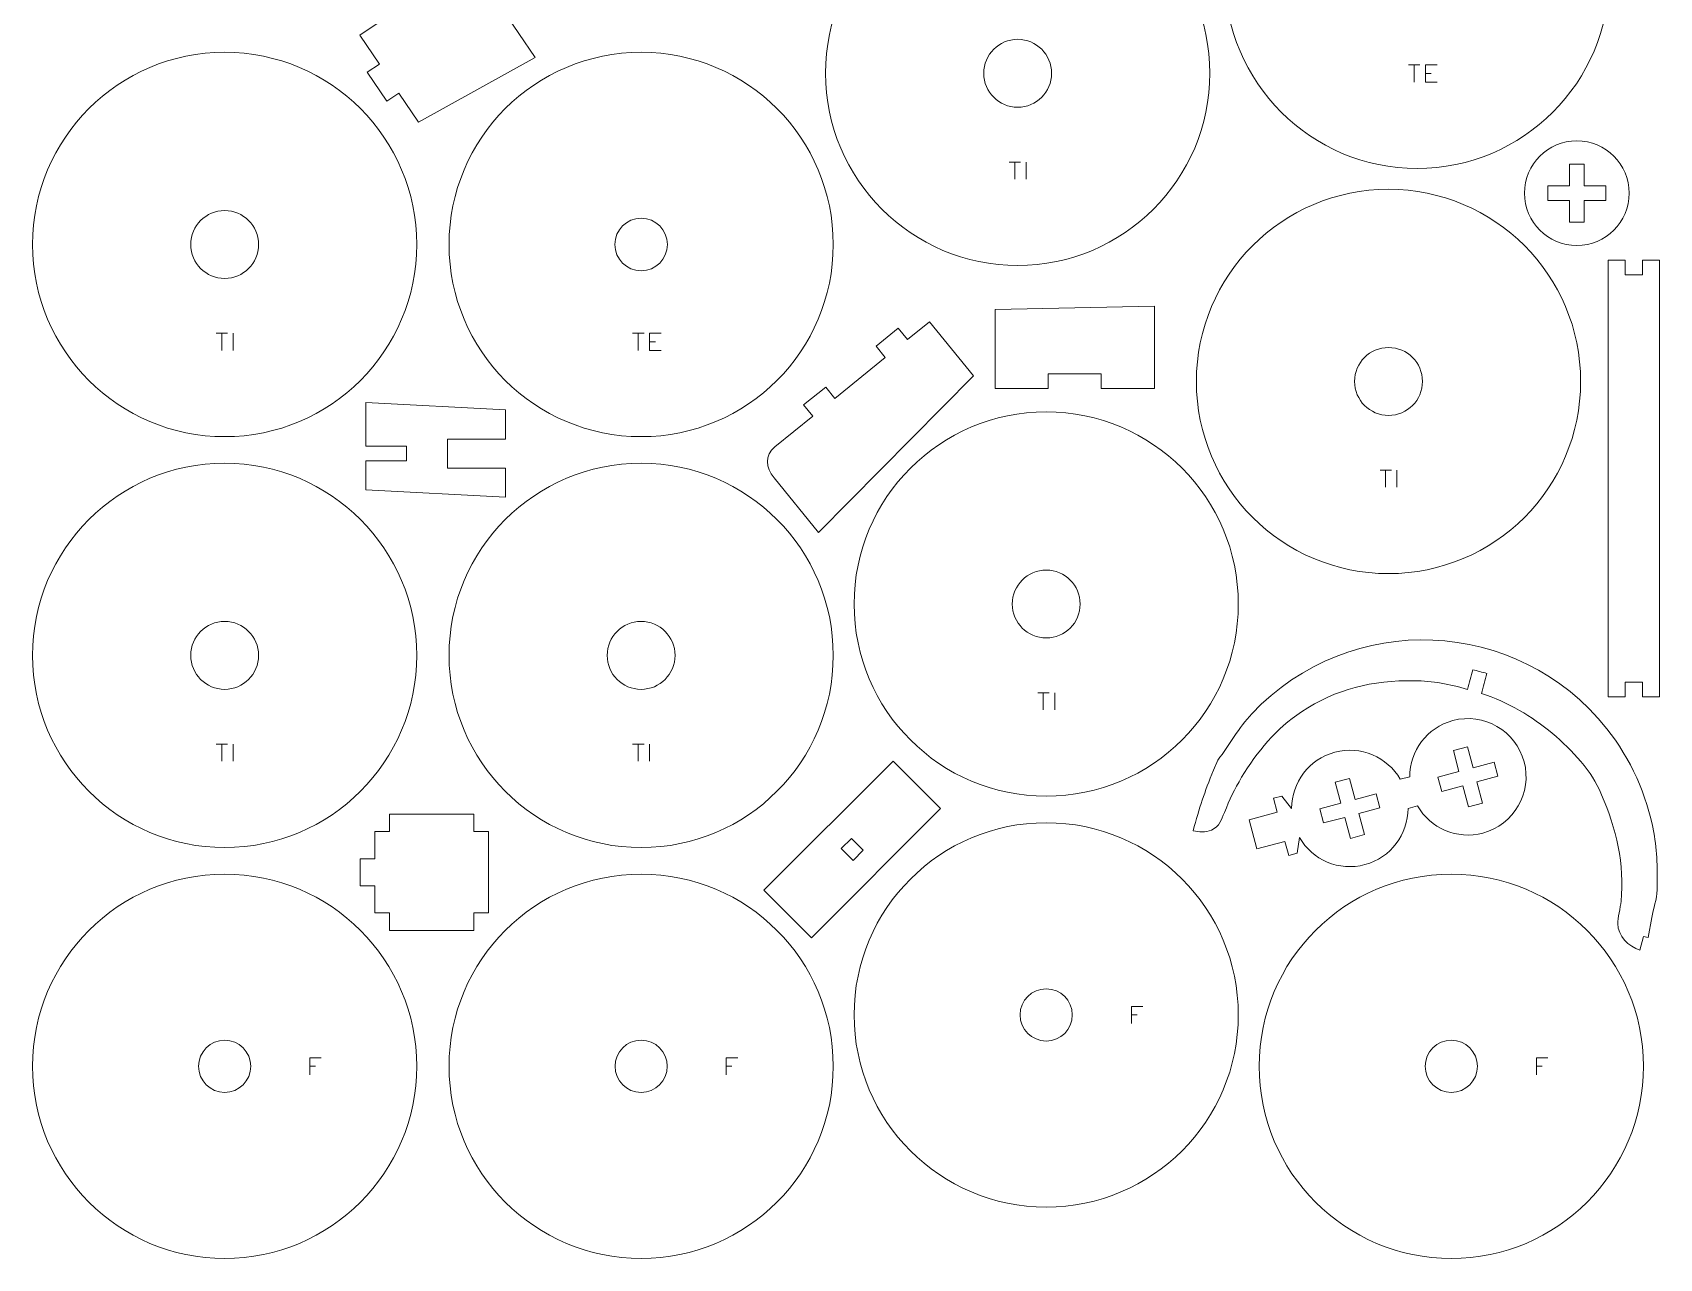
# Model space of a CAD drawing. Header units: centimetres. Extents: x -89 to 134, y -61 to -11.
# Drawn here: x 66.54 to 95.06, y -61.17 to -39.69 of the extents above; entities that cross this region are included whole.
import ezdxf

# ---------------------------------------------------------------- set-up
doc = ezdxf.new("R2010")
doc.units = ezdxf.units.CM
doc.header["$MEASUREMENT"] = 0
doc.layers.add('Camada 1', color=7, linetype='Continuous')

msp = doc.modelspace()

# ---------------------------------------------------------------- linework, layer by layer
at = {"layer": 'Camada 1', "color": 250, "lineweight": 20}
for points in [[(90.81139, -35.33784), (92.67108, -35.33784), (94.17865, -36.8454), (94.17865, -38.7051), (94.17865, -38.7051), (94.17865, -40.56479), (92.67108, -42.07236), (90.81139, -42.07236), (90.81139, -42.07236), (88.9517, -42.07236), (87.44413, -40.56479), (87.44413, -38.7051), (87.44413, -38.7051), (87.44413, -36.8454), (88.9517, -35.33784), (90.81139, -35.33784)], [(83.81139, -37.03784), (85.67108, -37.03784), (87.17865, -38.5454), (87.17865, -40.4051), (87.17865, -40.4051), (87.17865, -42.26479), (85.67108, -43.77236), (83.81139, -43.77236), (83.81139, -43.77236), (81.9517, -43.77236), (80.44413, -42.26479), (80.44413, -40.4051), (80.44413, -40.4051), (80.44413, -38.5454), (81.9517, -37.03784), (83.81139, -37.03784)], [(83.81139, -39.8101), (84.14, -39.8101), (84.40639, -40.07649), (84.40639, -40.4051), (84.40639, -40.4051), (84.40639, -40.73371), (84.14, -41.0001), (83.81139, -41.0001), (83.81139, -41.0001), (83.48278, -41.0001), (83.21639, -40.73371), (83.21639, -40.4051), (83.21639, -40.4051), (83.21639, -40.07649), (83.48278, -39.8101), (83.81139, -39.8101)], [(69.91139, -40.03784), (71.77108, -40.03784), (73.27865, -41.5454), (73.27865, -43.4051), (73.27865, -43.4051), (73.27865, -45.26479), (71.77108, -46.77236), (69.91139, -46.77236), (69.91139, -46.77236), (68.0517, -46.77236), (66.54413, -45.26479), (66.54413, -43.4051), (66.54413, -43.4051), (66.54413, -41.5454), (68.0517, -40.03784), (69.91139, -40.03784)], [(77.21139, -40.03784), (79.07108, -40.03784), (80.57865, -41.5454), (80.57865, -43.4051), (80.57865, -43.4051), (80.57865, -45.26479), (79.07108, -46.77236), (77.21139, -46.77236), (77.21139, -46.77236), (75.3517, -46.77236), (73.84413, -45.26479), (73.84413, -43.4051), (73.84413, -43.4051), (73.84413, -41.5454), (75.3517, -40.03784), (77.21139, -40.03784)], [(90.31139, -42.43784), (92.17108, -42.43784), (93.67865, -43.9454), (93.67865, -45.8051), (93.67865, -45.8051), (93.67865, -47.66479), (92.17108, -49.17236), (90.31139, -49.17236), (90.31139, -49.17236), (88.4517, -49.17236), (86.94413, -47.66479), (86.94413, -45.8051), (86.94413, -45.8051), (86.94413, -43.9454), (88.4517, -42.43784), (90.31139, -42.43784)], [(69.91139, -42.8101), (70.24, -42.8101), (70.50639, -43.07649), (70.50639, -43.4051), (70.50639, -43.4051), (70.50639, -43.73371), (70.24, -44.0001), (69.91139, -44.0001), (69.91139, -44.0001), (69.58278, -44.0001), (69.31639, -43.73371), (69.31639, -43.4051), (69.31639, -43.4051), (69.31639, -43.07649), (69.58278, -42.8101), (69.91139, -42.8101)], [(77.21139, -42.9451), (77.46544, -42.9451), (77.67139, -43.15105), (77.67139, -43.4051), (77.67139, -43.4051), (77.67139, -43.65915), (77.46544, -43.8651), (77.21139, -43.8651), (77.21139, -43.8651), (76.95734, -43.8651), (76.75139, -43.65915), (76.75139, -43.4051), (76.75139, -43.4051), (76.75139, -43.15105), (76.95734, -42.9451), (77.21139, -42.9451)], [(90.31139, -45.2101), (90.64, -45.2101), (90.90639, -45.47649), (90.90639, -45.8051), (90.90639, -45.8051), (90.90639, -46.13371), (90.64, -46.4001), (90.31139, -46.4001), (90.31139, -46.4001), (89.98278, -46.4001), (89.71639, -46.13371), (89.71639, -45.8051), (89.71639, -45.8051), (89.71639, -45.47649), (89.98278, -45.2101), (90.31139, -45.2101)], [(84.31139, -46.33784), (86.17108, -46.33784), (87.67865, -47.8454), (87.67865, -49.7051), (87.67865, -49.7051), (87.67865, -51.56479), (86.17108, -53.07236), (84.31139, -53.07236), (84.31139, -53.07236), (82.4517, -53.07236), (80.94413, -51.56479), (80.94413, -49.7051), (80.94413, -49.7051), (80.94413, -47.8454), (82.4517, -46.33784), (84.31139, -46.33784)], [(69.91139, -47.23784), (71.77108, -47.23784), (73.27865, -48.7454), (73.27865, -50.6051), (73.27865, -50.6051), (73.27865, -52.46479), (71.77108, -53.97236), (69.91139, -53.97236), (69.91139, -53.97236), (68.0517, -53.97236), (66.54413, -52.46479), (66.54413, -50.6051), (66.54413, -50.6051), (66.54413, -48.7454), (68.0517, -47.23784), (69.91139, -47.23784)], [(77.21139, -47.23784), (79.07108, -47.23784), (80.57865, -48.7454), (80.57865, -50.6051), (80.57865, -50.6051), (80.57865, -52.46479), (79.07108, -53.97236), (77.21139, -53.97236), (77.21139, -53.97236), (75.3517, -53.97236), (73.84413, -52.46479), (73.84413, -50.6051), (73.84413, -50.6051), (73.84413, -48.7454), (75.3517, -47.23784), (77.21139, -47.23784)], [(84.31139, -49.1101), (84.64, -49.1101), (84.90639, -49.37649), (84.90639, -49.7051), (84.90639, -49.7051), (84.90639, -50.03371), (84.64, -50.3001), (84.31139, -50.3001), (84.31139, -50.3001), (83.98278, -50.3001), (83.71639, -50.03371), (83.71639, -49.7051), (83.71639, -49.7051), (83.71639, -49.37649), (83.98278, -49.1101), (84.31139, -49.1101)], [(69.91139, -50.0101), (70.24, -50.0101), (70.50639, -50.27649), (70.50639, -50.6051), (70.50639, -50.6051), (70.50639, -50.93371), (70.24, -51.2001), (69.91139, -51.2001), (69.91139, -51.2001), (69.58278, -51.2001), (69.31639, -50.93371), (69.31639, -50.6051), (69.31639, -50.6051), (69.31639, -50.27649), (69.58278, -50.0101), (69.91139, -50.0101)], [(77.21139, -50.0101), (77.54, -50.0101), (77.80639, -50.27649), (77.80639, -50.6051), (77.80639, -50.6051), (77.80639, -50.93371), (77.54, -51.2001), (77.21139, -51.2001), (77.21139, -51.2001), (76.88278, -51.2001), (76.61639, -50.93371), (76.61639, -50.6051), (76.61639, -50.6051), (76.61639, -50.27649), (76.88278, -50.0101), (77.21139, -50.0101)], [(84.31139, -53.53784), (86.17108, -53.53784), (87.67865, -55.04541), (87.67865, -56.9051), (87.67865, -56.9051), (87.67865, -58.76479), (86.17108, -60.27236), (84.31139, -60.27236), (84.31139, -60.27236), (82.4517, -60.27236), (80.94413, -58.76479), (80.94413, -56.9051), (80.94413, -56.9051), (80.94413, -55.04541), (82.4517, -53.53784), (84.31139, -53.53784)], [(69.91139, -54.43784), (71.77108, -54.43784), (73.27865, -55.94541), (73.27865, -57.8051), (73.27865, -57.8051), (73.27865, -59.66479), (71.77108, -61.17236), (69.91139, -61.17236), (69.91139, -61.17236), (68.0517, -61.17236), (66.54413, -59.66479), (66.54413, -57.8051), (66.54413, -57.8051), (66.54413, -55.94541), (68.0517, -54.43784), (69.91139, -54.43784)], [(77.21139, -54.43784), (79.07108, -54.43784), (80.57865, -55.94541), (80.57865, -57.8051), (80.57865, -57.8051), (80.57865, -59.66479), (79.07108, -61.17236), (77.21139, -61.17236), (77.21139, -61.17236), (75.3517, -61.17236), (73.84413, -59.66479), (73.84413, -57.8051), (73.84413, -57.8051), (73.84413, -55.94541), (75.3517, -54.43784), (77.21139, -54.43784)], [(91.41139, -54.43784), (93.27108, -54.43784), (94.77865, -55.94541), (94.77865, -57.8051), (94.77865, -57.8051), (94.77865, -59.66479), (93.27108, -61.17236), (91.41139, -61.17236), (91.41139, -61.17236), (89.5517, -61.17236), (88.04413, -59.66479), (88.04413, -57.8051), (88.04413, -57.8051), (88.04413, -55.94541), (89.5517, -54.43784), (91.41139, -54.43784)], [(84.31139, -56.44752), (84.56411, -56.44752), (84.76897, -56.65238), (84.76897, -56.9051), (84.76897, -56.9051), (84.76897, -57.15782), (84.56411, -57.36268), (84.31139, -57.36268), (84.31139, -57.36268), (84.05867, -57.36268), (83.85381, -57.15782), (83.85381, -56.9051), (83.85381, -56.9051), (83.85381, -56.65238), (84.05867, -56.44752), (84.31139, -56.44752)], [(69.91139, -57.34752), (70.16411, -57.34752), (70.36897, -57.55238), (70.36897, -57.8051), (70.36897, -57.8051), (70.36897, -58.05782), (70.16411, -58.26268), (69.91139, -58.26268), (69.91139, -58.26268), (69.65867, -58.26268), (69.45381, -58.05782), (69.45381, -57.8051), (69.45381, -57.8051), (69.45381, -57.55238), (69.65867, -57.34752), (69.91139, -57.34752)], [(77.21139, -57.34752), (77.46411, -57.34752), (77.66897, -57.55238), (77.66897, -57.8051), (77.66897, -57.8051), (77.66897, -58.05782), (77.46411, -58.26268), (77.21139, -58.26268), (77.21139, -58.26268), (76.95867, -58.26268), (76.75381, -58.05782), (76.75381, -57.8051), (76.75381, -57.8051), (76.75381, -57.55238), (76.95867, -57.34752), (77.21139, -57.34752)], [(91.41139, -57.34752), (91.66411, -57.34752), (91.86897, -57.55238), (91.86897, -57.8051), (91.86897, -57.8051), (91.86897, -58.05782), (91.66411, -58.26268), (91.41139, -58.26268), (91.41139, -58.26268), (91.15867, -58.26268), (90.95381, -58.05782), (90.95381, -57.8051), (90.95381, -57.8051), (90.95381, -57.55238), (91.15867, -57.34752), (91.41139, -57.34752)]]:
    msp.add_open_spline(points, degree=3, knots=[0, 0, 0, 0, 0.2, 0.2, 0.2, 0.2, 0.4, 0.4, 0.4, 0.4, 0.6, 0.6, 0.6, 0.6, 1, 1, 1, 1], dxfattribs=at)
at = {"layer": 'Camada 1', "lineweight": 9}
for points, knots in [([(72.96525, -40.75197), (72.96525, -40.75197), (73.3073, -41.2591), (73.3073, -41.2591), (73.3073, -41.2591), (73.3073, -41.2591), (75.3531, -40.13016), (75.3531, -40.13016), (75.3531, -40.13016), (75.3531, -40.13016), (74.49771, -38.86184), (74.49771, -38.86184), (74.49771, -38.86184), (74.49771, -38.86184), (74.04612, -38.93357), (74.04612, -38.93357), (74.04612, -38.93357), (74.04612, -38.93357), (74.13031, -39.46374), (74.13031, -39.46374), (74.13031, -39.46374), (74.13031, -39.46374), (73.87849, -39.50372), (73.87849, -39.50372), (73.87849, -39.50372), (73.87849, -39.50372), (73.79431, -38.97356), (73.79431, -38.97356), (73.79431, -38.97356), (73.79431, -38.97356), (73.454, -39.02761), (73.454, -39.02761), (73.454, -39.02761), (73.454, -39.02761), (73.42872, -38.96334), (73.42872, -38.96334), (73.42872, -38.96334), (73.42872, -38.96334), (72.28116, -39.7377), (72.28116, -39.7377), (72.28116, -39.7377), (72.28116, -39.7377), (72.62321, -40.24484), (72.62321, -40.24484), (72.62321, -40.24484), (72.62321, -40.24484), (72.41183, -40.38741), (72.41183, -40.38741), (72.41183, -40.38741), (72.41183, -40.38741), (72.75387, -40.89455), (72.75387, -40.89455), (72.75387, -40.89455), (72.75387, -40.89455), (72.96525, -40.75197), (72.96525, -40.75197)], [0, 0, 0, 0, 0.06666667, 0.06666667, 0.06666667, 0.06666667, 0.13333333, 0.13333333, 0.13333333, 0.13333333, 0.2, 0.2, 0.2, 0.2, 0.26666667, 0.26666667, 0.26666667, 0.26666667, 0.33333333, 0.33333333, 0.33333333, 0.33333333, 0.4, 0.4, 0.4, 0.4, 0.46666667, 0.46666667, 0.46666667, 0.46666667, 0.53333333, 0.53333333, 0.53333333, 0.53333333, 0.6, 0.6, 0.6, 0.6, 0.66666667, 0.66666667, 0.66666667, 0.66666667, 0.73333333, 0.73333333, 0.73333333, 0.73333333, 0.8, 0.8, 0.8, 0.8, 0.86666667, 0.86666667, 0.86666667, 0.86666667, 1, 1, 1, 1]), ([(93.61139, -41.58721), (94.11833, -41.58721), (94.52928, -41.99816), (94.52928, -42.5051), (94.52928, -42.5051), (94.52928, -43.01204), (94.11833, -43.42299), (93.61139, -43.42299), (93.61139, -43.42299), (93.10445, -43.42299), (92.6935, -43.01204), (92.6935, -42.5051), (92.6935, -42.5051), (92.6935, -41.99816), (93.10445, -41.58721), (93.61139, -41.58721)], [0, 0, 0, 0, 0.2, 0.2, 0.2, 0.2, 0.4, 0.4, 0.4, 0.4, 0.6, 0.6, 0.6, 0.6, 1, 1, 1, 1]), ([(94.12133, -42.37761), (94.12133, -42.37761), (94.12133, -42.63258), (94.12133, -42.63258), (94.12133, -42.63258), (94.12133, -42.63258), (93.73888, -42.63258), (93.73888, -42.63258), (93.73888, -42.63258), (93.73888, -42.63258), (93.73888, -43.01503), (93.73888, -43.01503), (93.73888, -43.01503), (93.73888, -43.01503), (93.48391, -43.01503), (93.48391, -43.01503), (93.48391, -43.01503), (93.48391, -43.01503), (93.48391, -42.63258), (93.48391, -42.63258), (93.48391, -42.63258), (93.48391, -42.63258), (93.10146, -42.63258), (93.10146, -42.63258), (93.10146, -42.63258), (93.10146, -42.63258), (93.10146, -42.37761), (93.10146, -42.37761), (93.10146, -42.37761), (93.10146, -42.37761), (93.48391, -42.37761), (93.48391, -42.37761), (93.48391, -42.37761), (93.48391, -42.37761), (93.48391, -41.99516), (93.48391, -41.99516), (93.48391, -41.99516), (93.48391, -41.99516), (93.73888, -41.99516), (93.73888, -41.99516), (93.73888, -41.99516), (93.73888, -41.99516), (93.73888, -42.37761), (93.73888, -42.37761), (93.73888, -42.37761), (93.73888, -42.37761), (94.12133, -42.37761), (94.12133, -42.37761)], [0, 0, 0, 0, 0.07692308, 0.07692308, 0.07692308, 0.07692308, 0.15384615, 0.15384615, 0.15384615, 0.15384615, 0.23076923, 0.23076923, 0.23076923, 0.23076923, 0.30769231, 0.30769231, 0.30769231, 0.30769231, 0.38461538, 0.38461538, 0.38461538, 0.38461538, 0.46153846, 0.46153846, 0.46153846, 0.46153846, 0.53846154, 0.53846154, 0.53846154, 0.53846154, 0.61538462, 0.61538462, 0.61538462, 0.61538462, 0.69230769, 0.69230769, 0.69230769, 0.69230769, 0.76923077, 0.76923077, 0.76923077, 0.76923077, 0.84615385, 0.84615385, 0.84615385, 0.84615385, 1, 1, 1, 1]), ([(94.16256, -43.68056), (94.16256, -43.68056), (94.46178, -43.68056), (94.46178, -43.68056), (94.46178, -43.68056), (94.46178, -43.68056), (94.46178, -43.93553), (94.46178, -43.93553), (94.46178, -43.93553), (94.46178, -43.93553), (94.761, -43.93553), (94.761, -43.93553), (94.761, -43.93553), (94.761, -43.93553), (94.761, -43.68056), (94.761, -43.68056), (94.761, -43.68056), (94.761, -43.68056), (95.06022, -43.68056), (95.06022, -43.68056), (95.06022, -43.68056), (95.06022, -43.68056), (95.06022, -51.32963), (95.06022, -51.32963), (95.06022, -51.32963), (95.06022, -51.32963), (94.761, -51.32963), (94.761, -51.32963), (94.761, -51.32963), (94.761, -51.32963), (94.761, -51.07465), (94.761, -51.07465), (94.761, -51.07465), (94.761, -51.07465), (94.46178, -51.07465), (94.46178, -51.07465), (94.46178, -51.07465), (94.46178, -51.07465), (94.46178, -51.32963), (94.46178, -51.32963), (94.46178, -51.32963), (94.46178, -51.32963), (94.16256, -51.32963), (94.16256, -51.32963), (94.16256, -51.32963), (94.16256, -51.32963), (94.16256, -43.68056), (94.16256, -43.68056)], [0, 0, 0, 0, 0.07692308, 0.07692308, 0.07692308, 0.07692308, 0.15384615, 0.15384615, 0.15384615, 0.15384615, 0.23076923, 0.23076923, 0.23076923, 0.23076923, 0.30769231, 0.30769231, 0.30769231, 0.30769231, 0.38461538, 0.38461538, 0.38461538, 0.38461538, 0.46153846, 0.46153846, 0.46153846, 0.46153846, 0.53846154, 0.53846154, 0.53846154, 0.53846154, 0.61538462, 0.61538462, 0.61538462, 0.61538462, 0.69230769, 0.69230769, 0.69230769, 0.69230769, 0.76923077, 0.76923077, 0.76923077, 0.76923077, 0.84615385, 0.84615385, 0.84615385, 0.84615385, 1, 1, 1, 1]), ([(86.20841, -45.92681), (86.20841, -45.92681), (86.20841, -44.48338), (86.20841, -44.48338), (86.20841, -44.48338), (86.20841, -44.48338), (83.41438, -44.543), (83.41438, -44.543), (83.41438, -44.543), (83.41438, -44.543), (83.41438, -45.92681), (83.41438, -45.92681), (83.41438, -45.92681), (83.41438, -45.92681), (84.34572, -45.92681), (84.34572, -45.92681), (84.34572, -45.92681), (84.34572, -45.92681), (84.34572, -45.67186), (84.34572, -45.67186), (84.34572, -45.67186), (84.34572, -45.67186), (85.27707, -45.67186), (85.27707, -45.67186), (85.27707, -45.67186), (85.27707, -45.67186), (85.27707, -45.92681), (85.27707, -45.92681), (85.27707, -45.92681), (85.27707, -45.92681), (86.20841, -45.92681), (86.20841, -45.92681)], [0, 0, 0, 0, 0.11111111, 0.11111111, 0.11111111, 0.11111111, 0.22222222, 0.22222222, 0.22222222, 0.22222222, 0.33333333, 0.33333333, 0.33333333, 0.33333333, 0.44444444, 0.44444444, 0.44444444, 0.44444444, 0.55555556, 0.55555556, 0.55555556, 0.55555556, 0.66666667, 0.66666667, 0.66666667, 0.66666667, 0.77777778, 0.77777778, 0.77777778, 0.77777778, 1, 1, 1, 1]), ([(81.49096, -45.38484), (81.49096, -45.38484), (80.60668, -46.10094), (80.60668, -46.10094), (80.60668, -46.10094), (80.60668, -46.10094), (80.44622, -45.90278), (80.44622, -45.90278), (80.44622, -45.90278), (80.44622, -45.90278), (80.05899, -46.21637), (80.05899, -46.21637), (80.05899, -46.21637), (80.05899, -46.21637), (80.21945, -46.4145), (80.21945, -46.4145), (80.21945, -46.4145), (80.21945, -46.4145), (79.55481, -46.95273), (79.55481, -46.95273), (79.55481, -46.95273), (79.37149, -47.10119), (79.39332, -47.30902), (79.54343, -47.4944), (79.54343, -47.4944), (79.54343, -47.4944), (80.31782, -48.45066), (80.31782, -48.45066), (80.31782, -48.45066), (80.31782, -48.45066), (83.03582, -45.70903), (83.03582, -45.70903), (83.03582, -45.70903), (83.03582, -45.70903), (82.2654, -44.75768), (82.2654, -44.75768), (82.2654, -44.75768), (82.2654, -44.75768), (81.87819, -45.07127), (81.87819, -45.07127), (81.87819, -45.07127), (81.87819, -45.07127), (81.71772, -44.87312), (81.71772, -44.87312), (81.71772, -44.87312), (81.71772, -44.87312), (81.33049, -45.18669), (81.33049, -45.18669), (81.33049, -45.18669), (81.33049, -45.18669), (81.49096, -45.38484), (81.49096, -45.38484)], [0, 0, 0, 0, 0.07142857, 0.07142857, 0.07142857, 0.07142857, 0.14285714, 0.14285714, 0.14285714, 0.14285714, 0.21428571, 0.21428571, 0.21428571, 0.21428571, 0.28571429, 0.28571429, 0.28571429, 0.28571429, 0.35714286, 0.35714286, 0.35714286, 0.35714286, 0.42857143, 0.42857143, 0.42857143, 0.42857143, 0.5, 0.5, 0.5, 0.5, 0.57142857, 0.57142857, 0.57142857, 0.57142857, 0.64285714, 0.64285714, 0.64285714, 0.64285714, 0.71428571, 0.71428571, 0.71428571, 0.71428571, 0.78571429, 0.78571429, 0.78571429, 0.78571429, 0.85714286, 0.85714286, 0.85714286, 0.85714286, 1, 1, 1, 1]), ([(73.81536, -47.32381), (73.81536, -47.32381), (73.81536, -46.81387), (73.81536, -46.81387), (73.81536, -46.81387), (73.81536, -46.81387), (74.83524, -46.81387), (74.83524, -46.81387), (74.83524, -46.81387), (74.83524, -46.81387), (74.83524, -46.30393), (74.83524, -46.30393), (74.83524, -46.30393), (74.83524, -46.30393), (72.38754, -46.17645), (72.38754, -46.17645), (72.38754, -46.17645), (72.38754, -46.17645), (72.38754, -46.94135), (72.38754, -46.94135), (72.38754, -46.94135), (72.38754, -46.94135), (73.10145, -46.94135), (73.10145, -46.94135), (73.10145, -46.94135), (73.10145, -46.94135), (73.10145, -47.19633), (73.10145, -47.19633), (73.10145, -47.19633), (73.10145, -47.19633), (72.38754, -47.19633), (72.38754, -47.19633), (72.38754, -47.19633), (72.38754, -47.19633), (72.38754, -47.70626), (72.38754, -47.70626), (72.38754, -47.70626), (72.38754, -47.70626), (74.83524, -47.83375), (74.83524, -47.83375), (74.83524, -47.83375), (74.83524, -47.83375), (74.83524, -47.32381), (74.83524, -47.32381), (74.83524, -47.32381), (74.83524, -47.32381), (73.81536, -47.32381), (73.81536, -47.32381)], [0, 0, 0, 0, 0.07692308, 0.07692308, 0.07692308, 0.07692308, 0.15384615, 0.15384615, 0.15384615, 0.15384615, 0.23076923, 0.23076923, 0.23076923, 0.23076923, 0.30769231, 0.30769231, 0.30769231, 0.30769231, 0.38461538, 0.38461538, 0.38461538, 0.38461538, 0.46153846, 0.46153846, 0.46153846, 0.46153846, 0.53846154, 0.53846154, 0.53846154, 0.53846154, 0.61538462, 0.61538462, 0.61538462, 0.61538462, 0.69230769, 0.69230769, 0.69230769, 0.69230769, 0.76923077, 0.76923077, 0.76923077, 0.76923077, 0.84615385, 0.84615385, 0.84615385, 0.84615385, 1, 1, 1, 1]), ([(94.85974, -55.55127), (94.85974, -55.55127), (94.78232, -55.53052), (94.78232, -55.53052), (94.78232, -55.53052), (94.78232, -55.53052), (94.71794, -55.77082), (94.71794, -55.77082), (94.71794, -55.77082), (94.5175, -55.69985), (94.33296, -55.52958), (94.32948, -55.30464), (94.32948, -55.30464), (94.32802, -55.21068), (94.37697, -55.02543), (94.38812, -54.91229), (94.38812, -54.91229), (94.45106, -54.2736), (94.30232, -53.6306), (94.04555, -53.04772), (94.04555, -53.04772), (93.94254, -52.81392), (93.85074, -52.65876), (93.68146, -52.46262), (93.68146, -52.46262), (93.37953, -52.11282), (93.00771, -51.79786), (92.6059, -51.56997), (92.6059, -51.56997), (92.39498, -51.45033), (92.17238, -51.34227), (91.94004, -51.27335), (91.94004, -51.27335), (91.97148, -51.156), (92.00291, -51.03867), (92.03435, -50.92133), (92.03435, -50.92133), (91.95225, -50.89933), (91.87016, -50.87734), (91.78807, -50.85534), (91.78807, -50.85534), (91.75726, -50.97031), (91.72646, -51.08529), (91.69566, -51.20025), (91.69566, -51.20025), (91.38222, -51.10653), (91.08961, -51.05478), (90.7585, -51.04956), (90.7585, -51.04956), (90.02988, -51.03807), (89.39329, -51.19), (88.78392, -51.59504), (88.78392, -51.59504), (88.34457, -51.88707), (88.00653, -52.29194), (87.73624, -52.74002), (87.73624, -52.74002), (87.60864, -52.95158), (87.5295, -53.13448), (87.4336, -53.35675), (87.4336, -53.35675), (87.37807, -53.48541), (87.35899, -53.59924), (87.20588, -53.66602), (87.20588, -53.66602), (87.10607, -53.70958), (86.98983, -53.7007), (86.88638, -53.67712), (86.88638, -53.67712), (87.0009, -53.27153), (87.08099, -53.00607), (87.24292, -52.61775), (87.24292, -52.61775), (87.24292, -52.61775), (87.3205, -52.44265), (87.3205, -52.44265), (87.3205, -52.44265), (87.51848, -52.1707), (87.68614, -51.87341), (87.91645, -51.62826), (87.91645, -51.62826), (89.6332, -49.80084), (92.57943, -49.92506), (94.13696, -51.88964), (94.13696, -51.88964), (94.5566, -52.41897), (94.83989, -53.04479), (94.96069, -53.70939), (94.96069, -53.70939), (95.02067, -54.03942), (95.02608, -54.37873), (95.01817, -54.71408), (95.01817, -54.71408), (95.01429, -54.87901), (94.95604, -55.03816), (94.92562, -55.2003), (94.92562, -55.2003), (94.92562, -55.2003), (94.85974, -55.55127), (94.85974, -55.55127)], [0, 0, 0, 0, 0.03846154, 0.03846154, 0.03846154, 0.03846154, 0.07692308, 0.07692308, 0.07692308, 0.07692308, 0.11538462, 0.11538462, 0.11538462, 0.11538462, 0.15384615, 0.15384615, 0.15384615, 0.15384615, 0.19230769, 0.19230769, 0.19230769, 0.19230769, 0.23076923, 0.23076923, 0.23076923, 0.23076923, 0.26923077, 0.26923077, 0.26923077, 0.26923077, 0.30769231, 0.30769231, 0.30769231, 0.30769231, 0.34615385, 0.34615385, 0.34615385, 0.34615385, 0.38461538, 0.38461538, 0.38461538, 0.38461538, 0.42307692, 0.42307692, 0.42307692, 0.42307692, 0.46153846, 0.46153846, 0.46153846, 0.46153846, 0.5, 0.5, 0.5, 0.5, 0.53846154, 0.53846154, 0.53846154, 0.53846154, 0.57692308, 0.57692308, 0.57692308, 0.57692308, 0.61538462, 0.61538462, 0.61538462, 0.61538462, 0.65384615, 0.65384615, 0.65384615, 0.65384615, 0.69230769, 0.69230769, 0.69230769, 0.69230769, 0.73076923, 0.73076923, 0.73076923, 0.73076923, 0.76923077, 0.76923077, 0.76923077, 0.76923077, 0.80769231, 0.80769231, 0.80769231, 0.80769231, 0.84615385, 0.84615385, 0.84615385, 0.84615385, 0.88461538, 0.88461538, 0.88461538, 0.88461538, 0.92307692, 0.92307692, 0.92307692, 0.92307692, 1, 1, 1, 1]), ([(88.75042, -53.79692), (88.75042, -53.79692), (88.70982, -54.07147), (88.70982, -54.07147), (88.70982, -54.07147), (88.70982, -54.07147), (88.56206, -54.11107), (88.56206, -54.11107), (88.56206, -54.11107), (88.56206, -54.11107), (88.49607, -53.8648), (88.49607, -53.8648), (88.49607, -53.8648), (88.49607, -53.8648), (88.00351, -53.99678), (88.00351, -53.99678), (88.00351, -53.99678), (88.00351, -53.99678), (87.86688, -53.48683), (87.86688, -53.48683), (87.86688, -53.48683), (87.86688, -53.48683), (88.35943, -53.35485), (88.35943, -53.35485), (88.35943, -53.35485), (88.35943, -53.35485), (88.29344, -53.10857), (88.29344, -53.10857), (88.29344, -53.10857), (88.29344, -53.10857), (88.44121, -53.06898), (88.44121, -53.06898), (88.44121, -53.06898), (88.44121, -53.06898), (88.61364, -53.28646), (88.61364, -53.28646), (88.61364, -53.28646), (88.61347, -52.83601), (88.91394, -52.42369), (89.36973, -52.30156), (89.36973, -52.30156), (89.82561, -52.17941), (90.29209, -52.38634), (90.51711, -52.7767), (90.51711, -52.7767), (90.51711, -52.7767), (90.68239, -52.73242), (90.68239, -52.73242), (90.68239, -52.73242), (90.68209, -52.28184), (90.98261, -51.86939), (91.43848, -51.74724), (91.43848, -51.74724), (91.98255, -51.60146), (92.54179, -51.92434), (92.68758, -52.4684), (92.68758, -52.4684), (92.83336, -53.01247), (92.51048, -53.57171), (91.96641, -53.7175), (91.96641, -53.7175), (91.51053, -53.83965), (91.04406, -53.63271), (90.81903, -53.24236), (90.81903, -53.24236), (90.81903, -53.24236), (90.65375, -53.28665), (90.65375, -53.28665), (90.65375, -53.28665), (90.65405, -53.73721), (90.35354, -54.14966), (89.89766, -54.27182), (89.89766, -54.27182), (89.44188, -54.39394), (88.9755, -54.18711), (88.75042, -53.79692)], [0, 0, 0, 0, 0.05, 0.05, 0.05, 0.05, 0.1, 0.1, 0.1, 0.1, 0.15, 0.15, 0.15, 0.15, 0.2, 0.2, 0.2, 0.2, 0.25, 0.25, 0.25, 0.25, 0.3, 0.3, 0.3, 0.3, 0.35, 0.35, 0.35, 0.35, 0.4, 0.4, 0.4, 0.4, 0.45, 0.45, 0.45, 0.45, 0.5, 0.5, 0.5, 0.5, 0.55, 0.55, 0.55, 0.55, 0.6, 0.6, 0.6, 0.6, 0.65, 0.65, 0.65, 0.65, 0.7, 0.7, 0.7, 0.7, 0.75, 0.75, 0.75, 0.75, 0.8, 0.8, 0.8, 0.8, 0.85, 0.85, 0.85, 0.85, 0.9, 0.9, 0.9, 0.9, 1, 1, 1, 1]), ([(79.36363, -54.71998), (79.36363, -54.71998), (81.62622, -52.45737), (81.62622, -52.45737), (81.62622, -52.45737), (81.62622, -52.45737), (82.45915, -53.29022), (82.45915, -53.29022), (82.45915, -53.29022), (82.45915, -53.29022), (80.19653, -55.55286), (80.19653, -55.55286), (80.19653, -55.55286), (80.19653, -55.55286), (79.36363, -54.71998), (79.36363, -54.71998)], [0, 0, 0, 0, 0.2, 0.2, 0.2, 0.2, 0.4, 0.4, 0.4, 0.4, 0.6, 0.6, 0.6, 0.6, 1, 1, 1, 1]), ([(91.95758, -53.19193), (91.95758, -53.19193), (91.71129, -53.25793), (91.71129, -53.25793), (91.71129, -53.25793), (91.71129, -53.25793), (91.61231, -52.88851), (91.61231, -52.88851), (91.61231, -52.88851), (91.61231, -52.88851), (91.24289, -52.98749), (91.24289, -52.98749), (91.24289, -52.98749), (91.24289, -52.98749), (91.1769, -52.74121), (91.1769, -52.74121), (91.1769, -52.74121), (91.1769, -52.74121), (91.54632, -52.64222), (91.54632, -52.64222), (91.54632, -52.64222), (91.54632, -52.64222), (91.44733, -52.2728), (91.44733, -52.2728), (91.44733, -52.2728), (91.44733, -52.2728), (91.69361, -52.20681), (91.69361, -52.20681), (91.69361, -52.20681), (91.69361, -52.20681), (91.7926, -52.57623), (91.7926, -52.57623), (91.7926, -52.57623), (91.7926, -52.57623), (92.16202, -52.47725), (92.16202, -52.47725), (92.16202, -52.47725), (92.16202, -52.47725), (92.22801, -52.72353), (92.22801, -52.72353), (92.22801, -52.72353), (92.22801, -52.72353), (91.85859, -52.82252), (91.85859, -52.82252), (91.85859, -52.82252), (91.85859, -52.82252), (91.95758, -53.19193), (91.95758, -53.19193)], [0, 0, 0, 0, 0.07692308, 0.07692308, 0.07692308, 0.07692308, 0.15384615, 0.15384615, 0.15384615, 0.15384615, 0.23076923, 0.23076923, 0.23076923, 0.23076923, 0.30769231, 0.30769231, 0.30769231, 0.30769231, 0.38461538, 0.38461538, 0.38461538, 0.38461538, 0.46153846, 0.46153846, 0.46153846, 0.46153846, 0.53846154, 0.53846154, 0.53846154, 0.53846154, 0.61538462, 0.61538462, 0.61538462, 0.61538462, 0.69230769, 0.69230769, 0.69230769, 0.69230769, 0.76923077, 0.76923077, 0.76923077, 0.76923077, 0.84615385, 0.84615385, 0.84615385, 0.84615385, 1, 1, 1, 1]), ([(89.54356, -53.44283), (89.54356, -53.44283), (89.17413, -53.54182), (89.17413, -53.54182), (89.17413, -53.54182), (89.17413, -53.54182), (89.10814, -53.29553), (89.10814, -53.29553), (89.10814, -53.29553), (89.10814, -53.29553), (89.47757, -53.19655), (89.47757, -53.19655), (89.47757, -53.19655), (89.47757, -53.19655), (89.37858, -52.82712), (89.37858, -52.82712), (89.37858, -52.82712), (89.37858, -52.82712), (89.62486, -52.76113), (89.62486, -52.76113), (89.62486, -52.76113), (89.62486, -52.76113), (89.72385, -53.13055), (89.72385, -53.13055), (89.72385, -53.13055), (89.72385, -53.13055), (90.09326, -53.03157), (90.09326, -53.03157), (90.09326, -53.03157), (90.09326, -53.03157), (90.15925, -53.27785), (90.15925, -53.27785), (90.15925, -53.27785), (90.15925, -53.27785), (89.78984, -53.37684), (89.78984, -53.37684), (89.78984, -53.37684), (89.78984, -53.37684), (89.88882, -53.74625), (89.88882, -53.74625), (89.88882, -53.74625), (89.88882, -53.74625), (89.64254, -53.81225), (89.64254, -53.81225), (89.64254, -53.81225), (89.64254, -53.81225), (89.54356, -53.44283), (89.54356, -53.44283)], [0, 0, 0, 0, 0.07692308, 0.07692308, 0.07692308, 0.07692308, 0.15384615, 0.15384615, 0.15384615, 0.15384615, 0.23076923, 0.23076923, 0.23076923, 0.23076923, 0.30769231, 0.30769231, 0.30769231, 0.30769231, 0.38461538, 0.38461538, 0.38461538, 0.38461538, 0.46153846, 0.46153846, 0.46153846, 0.46153846, 0.53846154, 0.53846154, 0.53846154, 0.53846154, 0.61538462, 0.61538462, 0.61538462, 0.61538462, 0.69230769, 0.69230769, 0.69230769, 0.69230769, 0.76923077, 0.76923077, 0.76923077, 0.76923077, 0.84615385, 0.84615385, 0.84615385, 0.84615385, 1, 1, 1, 1]), ([(72.79947, -53.69118), (72.79947, -53.69118), (72.79947, -53.38522), (72.79947, -53.38522), (72.79947, -53.38522), (72.79947, -53.38522), (74.27828, -53.38522), (74.27828, -53.38522), (74.27828, -53.38522), (74.27828, -53.38522), (74.27828, -53.69118), (74.27828, -53.69118), (74.27828, -53.69118), (74.27828, -53.69118), (74.53325, -53.69118), (74.53325, -53.69118), (74.53325, -53.69118), (74.53325, -53.69118), (74.53325, -55.11901), (74.53325, -55.11901), (74.53325, -55.11901), (74.53325, -55.11901), (74.27828, -55.11901), (74.27828, -55.11901), (74.27828, -55.11901), (74.27828, -55.11901), (74.27828, -55.42497), (74.27828, -55.42497), (74.27828, -55.42497), (74.27828, -55.42497), (72.79947, -55.42497), (72.79947, -55.42497), (72.79947, -55.42497), (72.79947, -55.42497), (72.79947, -55.11901), (72.79947, -55.11901), (72.79947, -55.11901), (72.79947, -55.11901), (72.54449, -55.11901), (72.54449, -55.11901), (72.54449, -55.11901), (72.54449, -55.11901), (72.54449, -54.64306), (72.54449, -54.64306), (72.54449, -54.64306), (72.54449, -54.64306), (72.28953, -54.64306), (72.28953, -54.64306), (72.28953, -54.64306), (72.28953, -54.64306), (72.28953, -54.16712), (72.28953, -54.16712), (72.28953, -54.16712), (72.28953, -54.16712), (72.54449, -54.16712), (72.54449, -54.16712), (72.54449, -54.16712), (72.54449, -54.16712), (72.54449, -53.69118), (72.54449, -53.69118), (72.54449, -53.69118), (72.54449, -53.69118), (72.79947, -53.69118), (72.79947, -53.69118)], [0, 0, 0, 0, 0.05882353, 0.05882353, 0.05882353, 0.05882353, 0.11764706, 0.11764706, 0.11764706, 0.11764706, 0.17647059, 0.17647059, 0.17647059, 0.17647059, 0.23529412, 0.23529412, 0.23529412, 0.23529412, 0.29411765, 0.29411765, 0.29411765, 0.29411765, 0.35294118, 0.35294118, 0.35294118, 0.35294118, 0.41176471, 0.41176471, 0.41176471, 0.41176471, 0.47058824, 0.47058824, 0.47058824, 0.47058824, 0.52941176, 0.52941176, 0.52941176, 0.52941176, 0.58823529, 0.58823529, 0.58823529, 0.58823529, 0.64705882, 0.64705882, 0.64705882, 0.64705882, 0.70588235, 0.70588235, 0.70588235, 0.70588235, 0.76470588, 0.76470588, 0.76470588, 0.76470588, 0.82352941, 0.82352941, 0.82352941, 0.82352941, 0.88235294, 0.88235294, 0.88235294, 0.88235294, 1, 1, 1, 1]), ([(80.71715, -53.99113), (80.71715, -53.99113), (80.89743, -53.81084), (80.89743, -53.81084), (80.89743, -53.81084), (80.89743, -53.81084), (81.10565, -54.01907), (81.10565, -54.01907), (81.10565, -54.01907), (81.10565, -54.01907), (80.92536, -54.19936), (80.92536, -54.19936), (80.92536, -54.19936), (80.92536, -54.19936), (80.71715, -53.99113), (80.71715, -53.99113)], [0, 0, 0, 0, 0.2, 0.2, 0.2, 0.2, 0.4, 0.4, 0.4, 0.4, 0.6, 0.6, 0.6, 0.6, 1, 1, 1, 1])]:
    msp.add_open_spline(points, degree=3, knots=knots, dxfattribs=at)
at = {"layer": 'Camada 1', "color": 140, "lineweight": 20}
for points in [[(90.86291, -40.25972), (90.86291, -40.25972), (90.66291, -40.25972), (90.66291, -40.25972)], [(90.75988, -40.25972), (90.75988, -40.25972), (90.75988, -40.55972), (90.75988, -40.55972)], [(90.95988, -40.40972), (90.95988, -40.40972), (91.06048, -40.40972), (91.06048, -40.40972)], [(83.86291, -41.95972), (83.86291, -41.95972), (83.66291, -41.95972), (83.66291, -41.95972)], [(83.75988, -41.95972), (83.75988, -41.95972), (83.75988, -42.25972), (83.75988, -42.25972)], [(83.95988, -41.95972), (83.95988, -41.95972), (83.95988, -42.25972), (83.95988, -42.25972)], [(69.96291, -44.95972), (69.96291, -44.95972), (69.76291, -44.95972), (69.76291, -44.95972)], [(69.85988, -44.95972), (69.85988, -44.95972), (69.85988, -45.25972), (69.85988, -45.25972)], [(70.05988, -44.95972), (70.05988, -44.95972), (70.05988, -45.25972), (70.05988, -45.25972)], [(77.26291, -44.95972), (77.26291, -44.95972), (77.06291, -44.95972), (77.06291, -44.95972)], [(77.15988, -44.95972), (77.15988, -44.95972), (77.15988, -45.25972), (77.15988, -45.25972)], [(77.35988, -45.10972), (77.35988, -45.10972), (77.46048, -45.10972), (77.46048, -45.10972)], [(90.36291, -47.35972), (90.36291, -47.35972), (90.16291, -47.35972), (90.16291, -47.35972)], [(90.25988, -47.35972), (90.25988, -47.35972), (90.25988, -47.65972), (90.25988, -47.65972)], [(90.45988, -47.35972), (90.45988, -47.35972), (90.45988, -47.65972), (90.45988, -47.65972)], [(84.36291, -51.25972), (84.36291, -51.25972), (84.16291, -51.25972), (84.16291, -51.25972)], [(84.25988, -51.25972), (84.25988, -51.25972), (84.25988, -51.55972), (84.25988, -51.55972)], [(84.45988, -51.25972), (84.45988, -51.25972), (84.45988, -51.55972), (84.45988, -51.55972)], [(69.96291, -52.15972), (69.96291, -52.15972), (69.76291, -52.15972), (69.76291, -52.15972)], [(69.85988, -52.15972), (69.85988, -52.15972), (69.85988, -52.45972), (69.85988, -52.45972)], [(70.05988, -52.15972), (70.05988, -52.15972), (70.05988, -52.45972), (70.05988, -52.45972)], [(77.26291, -52.15972), (77.26291, -52.15972), (77.06291, -52.15972), (77.06291, -52.15972)], [(77.15988, -52.15972), (77.15988, -52.15972), (77.15988, -52.45972), (77.15988, -52.45972)], [(77.35988, -52.15972), (77.35988, -52.15972), (77.35988, -52.45972), (77.35988, -52.45972)], [(85.80343, -56.9051), (85.80343, -56.9051), (85.90343, -56.9051), (85.90343, -56.9051)], [(71.40343, -57.8051), (71.40343, -57.8051), (71.50343, -57.8051), (71.50343, -57.8051)], [(78.70343, -57.8051), (78.70343, -57.8051), (78.80343, -57.8051), (78.80343, -57.8051)], [(92.90343, -57.8051), (92.90343, -57.8051), (93.00343, -57.8051), (93.00343, -57.8051)]]:
    msp.add_open_spline(points, degree=3, dxfattribs=at)
for points, knots in [([(91.16191, -40.25972), (91.16191, -40.25972), (90.95988, -40.25972), (90.95988, -40.25972), (90.95988, -40.25972), (90.95988, -40.25972), (90.95988, -40.55972), (90.95988, -40.55972), (90.95988, -40.55972), (90.95988, -40.55972), (91.16191, -40.55972), (91.16191, -40.55972)], [0, 0, 0, 0, 0.25, 0.25, 0.25, 0.25, 0.5, 0.5, 0.5, 0.5, 1, 1, 1, 1]), ([(77.56191, -44.95972), (77.56191, -44.95972), (77.35988, -44.95972), (77.35988, -44.95972), (77.35988, -44.95972), (77.35988, -44.95972), (77.35988, -45.25972), (77.35988, -45.25972), (77.35988, -45.25972), (77.35988, -45.25972), (77.56191, -45.25972), (77.56191, -45.25972)], [0, 0, 0, 0, 0.25, 0.25, 0.25, 0.25, 0.5, 0.5, 0.5, 0.5, 1, 1, 1, 1]), ([(86.00343, -56.7551), (86.00343, -56.7551), (85.80343, -56.7551), (85.80343, -56.7551), (85.80343, -56.7551), (85.80343, -56.7551), (85.80343, -57.0551), (85.80343, -57.0551)], [0, 0, 0, 0, 0.33333333, 0.33333333, 0.33333333, 0.33333333, 1, 1, 1, 1]), ([(71.60343, -57.6551), (71.60343, -57.6551), (71.40343, -57.6551), (71.40343, -57.6551), (71.40343, -57.6551), (71.40343, -57.6551), (71.40343, -57.9551), (71.40343, -57.9551)], [0, 0, 0, 0, 0.33333333, 0.33333333, 0.33333333, 0.33333333, 1, 1, 1, 1]), ([(78.90343, -57.6551), (78.90343, -57.6551), (78.70343, -57.6551), (78.70343, -57.6551), (78.70343, -57.6551), (78.70343, -57.6551), (78.70343, -57.9551), (78.70343, -57.9551)], [0, 0, 0, 0, 0.33333333, 0.33333333, 0.33333333, 0.33333333, 1, 1, 1, 1]), ([(93.10343, -57.6551), (93.10343, -57.6551), (92.90343, -57.6551), (92.90343, -57.6551), (92.90343, -57.6551), (92.90343, -57.6551), (92.90343, -57.9551), (92.90343, -57.9551)], [0, 0, 0, 0, 0.33333333, 0.33333333, 0.33333333, 0.33333333, 1, 1, 1, 1])]:
    msp.add_open_spline(points, degree=3, knots=knots, dxfattribs=at)

doc.saveas('drawing.dxf')
